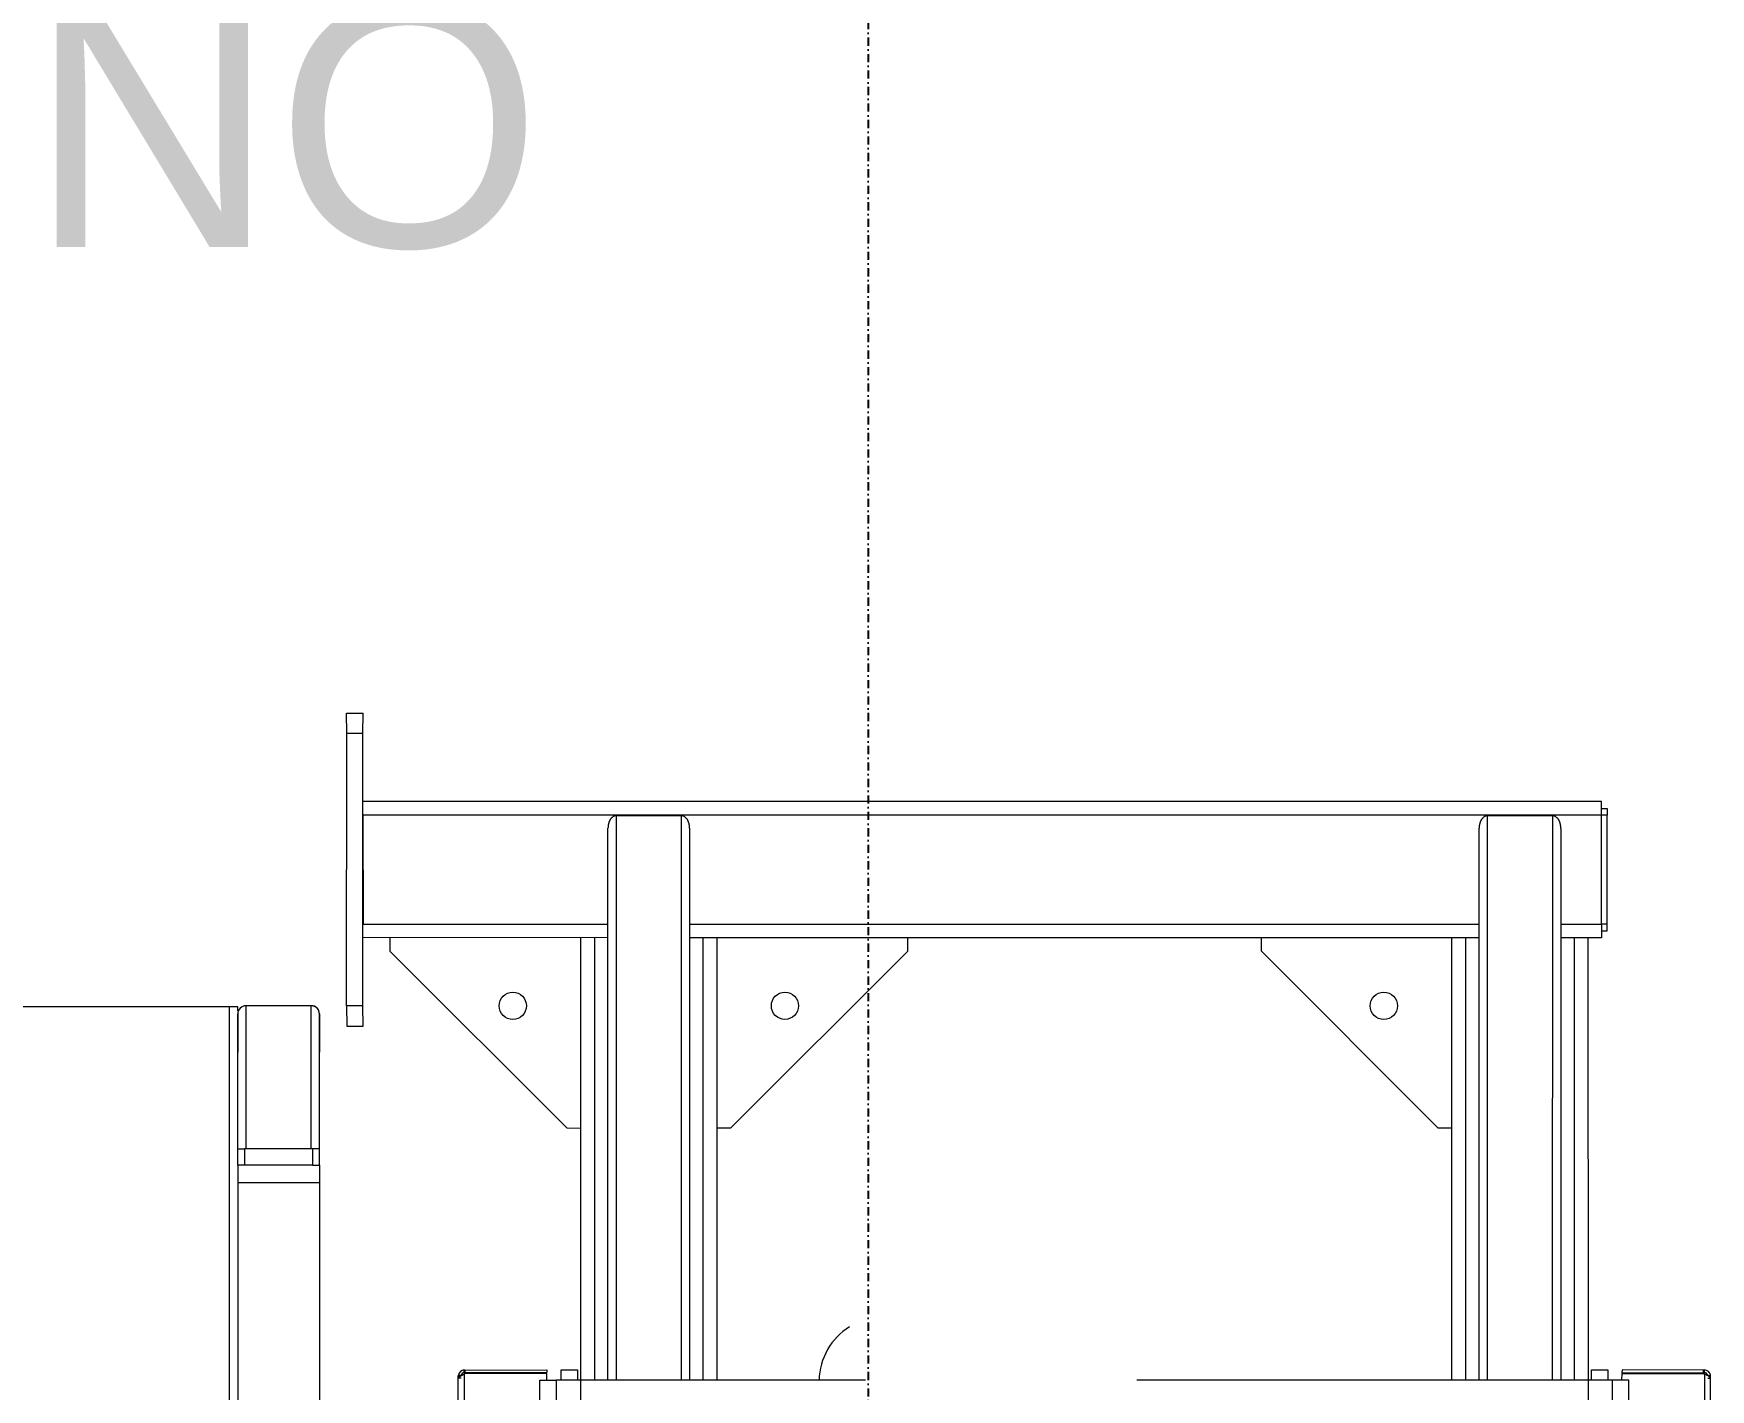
# Model space of a CAD drawing. Header units: millimetres. Extents: x 2179 to 48742, y 3478 to 161002.
# Drawn here: x 34457 to 35689, y 149852 to 150848 of the extents above; entities that cross this region are included whole.
import ezdxf

# ---------------------------------------------------------------- set-up
doc = ezdxf.new("R2010")
doc.units = ezdxf.units.MM
doc.linetypes.add('1_Čerchovaná 6_0mm', pattern=[12, 6, -3, 0, -3])
doc.layers.add('0-1', color=7, linetype='Continuous', lineweight=9)
for name, color, linetype, lineweight, true_color in [('2966-1_navrh dispozice stroju-HK_02_dwg-1', 7, 'Continuous', 9, 0x919191), ('G-ANNO-TEXT-2', 9, 'Continuous', 9, 0x808080), ('S-GRID-1', 9, '1_Čerchovaná 6_0mm', 25, 0x808080)]:
    doc.layers.add(name, color=color, linetype=linetype, lineweight=lineweight, true_color=true_color)
doc.styles.add('Arial_4', font='arial.ttf', dxfattribs={"height": 180})

# ---------------------------------------------------------------- blocks, each defined once
blk = doc.blocks.new('2966-1_navrh dispozice stroju-HK_02_dwg-876232-1NP _ stroje')
at = {"layer": '0-1'}
for p, q in [((-66843.9, 62591.6), (-66496.5, 62382.7)), ((-66527.4, 62331.3), (-66874.9, 62540.2)), ((-67113.4, 62006.8), (-66814.6, 62503.9)), ((-66811.1, 62490.2), (-66532.6, 62322.7)), ((-66443.9, 62477.1), (-66443.1, 62478.9)), ((-66442.1, 62476), (-66441.1, 62477.7)), ((-67173.7, 62043), (-66826.3, 61834.2)), ((-67094.5, 62018.8), (-66816, 61851.4)), ((-66857.2, 61782.8), (-67204.6, 61991.6)), ((-67140.9, 61941.7), (-66862.3, 61774.2)), ((-67357, 61873.2), (-67363.2, 61863)), ((-67205.2, 61737.6), (-67229.9, 61696.5)), ((-66915.7, 61692), (-66917, 61690.5)), ((-66914, 61691), (-66915.1, 61689.3)), ((-67090.7, 61675.8), (-67121.6, 61624.4)), ((-67144.7, 61638.3), (-67202.8, 61673.2))]:
    blk.add_line(p, q, dxfattribs=at)
at = {"layer": '0-1', "flags": 128}
for points in [[(-66763.9, 62578.5), (-66761.9, 62581.9), (-66766.1, 62584.5), (-66834.7, 62625.7), (-66836.8, 62622.3), (-66845.3, 62627.4), (-67314.2, 61847.5)], [(-66841.1, 62624.8), (-66839, 62628.3), (-66834.7, 62625.7)], [(-66783.7, 62555.3), (-66768.2, 62581), (-66836.8, 62622.3), (-67305.6, 61842.3), (-67237, 61801.1), (-67144.3, 61955.4)], [(-66499.6, 62377.6), (-66854.9, 62591.2), (-66879.7, 62550), (-66524.4, 62336.5)], [(-66766.1, 62584.5), (-66768.2, 62581), (-66759.6, 62575.9), (-66764.8, 62567.3), (-66769.9, 62558.8)], [(-66764.8, 62567.3), (-66486.2, 62399.9), (-66657, 62115.8)], [(-66491.4, 62391.3), (-66769.9, 62558.8), (-66775.1, 62550.2)], [(-66806, 62498.8), (-66811.1, 62490.2), (-66816.3, 62481.6)], [(-66537.8, 62314.2), (-66816.3, 62481.6), (-67094.5, 62018.8), (-67099.7, 62010.2)], [(-66447.2, 62475.5), (-66446.8, 62476.1), (-66448.6, 62477.1), (-66448.9, 62476.5), (-66479.8, 62425.2), (-66478.1, 62424.1), (-66447.2, 62475.5), (-66448.9, 62476.5)], [(-66473.4, 62421.3), (-66477.6, 62423.9), (-66446.8, 62475.2), (-66446, 62475.6), (-66271.3, 62370.6), (-66271.2, 62369.3), (-66299.4, 62322.6)], [(-66271.1, 62373.3), (-66270.1, 62375), (-66270.3, 62375.1), (-66271.9, 62376.1), (-66440.9, 62477.7), (-66442.5, 62478.6), (-66443.2, 62477.5)], [(-65748.4, 61977.4), (-65742.3, 61987.7), (-66470.8, 62425.6), (-66477, 62415.3)], [(-66148.2, 61312.3), (-66154.4, 61302), (-66882.9, 61739.9), (-66876.7, 61750.2), (-66148.2, 61312.3), (-66139, 61327.7), (-65757.7, 61962), (-65748.4, 61977.4), (-66477, 62415.3), (-66486.2, 62400), (-66214.5, 62236.6)], [(-66484.9, 62402), (-66491.4, 62405.9), (-66485.2, 62416.2), (-66478.8, 62412.3)], [(-66696.3, 62409.5), (-66701.5, 62400.9), (-66879.9, 62356.5), (-66888.4, 62361.6)], [(-67022.4, 62138.8), (-67013.8, 62133.6), (-66969.4, 61955.2), (-66974.5, 61946.7)], [(-66829.3, 61829.1), (-67184.7, 62042.6), (-67209.4, 62001.5), (-66854.1, 61787.9)], [(-66821.1, 61842.8), (-67099.7, 62010.2), (-67104.8, 62001.7)], [(-66759.7, 61945), (-66867.5, 61765.7), (-67146, 61933.1), (-67228.5, 61796)], [(-67135.7, 61950.2), (-67140.9, 61941.7), (-67146, 61933.1)], [(-67185.6, 61770.2), (-67191.8, 61759.9), (-67363.2, 61863), (-67376.1, 61870.7), (-67369.9, 61881)], [(-67191.8, 61759.9), (-67178.9, 61752.2), (-67172.7, 61762.5), (-67185.6, 61770.2), (-67357, 61873.2), (-67369.9, 61881)], [(-67026, 61861), (-67031.2, 61852.4), (-67209.6, 61807.9), (-67218.2, 61813.1)], [(-66874.9, 61753.2), (-66881.4, 61757.1), (-66875.2, 61767.4), (-66868.8, 61763.5)], [(-66595.8, 61602.3), (-66867.5, 61765.6), (-66876.7, 61750.2)], [(-66915.9, 61695.7), (-66916.3, 61695.1), (-66918, 61696.2), (-66917.6, 61696.8), (-66886.8, 61748.1), (-66885.1, 61747.1), (-66915.9, 61695.7), (-66917.6, 61696.8)], [(-67115.2, 61683.5), (-67205.2, 61737.6), (-67229.9, 61696.5), (-67139.9, 61642.4)], [(-67112.1, 61688.7), (-67197, 61739.7), (-67172.9, 61725.3)], [(-66880.4, 61744.2), (-66884.6, 61746.8), (-66915.5, 61695.5), (-66915.4, 61694.6), (-66740.8, 61589.6), (-66739.6, 61590.1), (-66711.5, 61636.9)], [(-67229.9, 61689.5), (-67232.3, 61690.9), (-67799, 60748.2), (-66605.6, 60030.8), (-66038.9, 60973.5)], [(-67143, 61637.3), (-67227.9, 61688.3), (-67203.9, 61673.8)], [(-67101.8, 61682.5), (-67112.1, 61688.7), (-67114.7, 61684.4), (-67104.4, 61678.2), (-67130.1, 61635.4)], [(-66743, 61588.2), (-66744.1, 61586.5), (-66744.3, 61586.6), (-66745.9, 61587.6), (-66914.9, 61689.1), (-66916.5, 61690.1), (-66915.8, 61691.3)], [(-67802.1, 60743), (-66608.7, 60025.6), (-66042, 60968.4), (-67235.4, 61685.8), (-67802.1, 60743)], [(-67114.7, 61684.4), (-67140.4, 61641.5), (-67130.1, 61635.4), (-67132.7, 61631.1), (-67143, 61637.3), (-67140.4, 61641.5)], [(-67104.4, 61678.2), (-67101.8, 61682.5), (-67090.7, 61675.8), (-66945, 61588.2), (-66933.8, 61581.5), (-66923.5, 61575.3), (-66926.1, 61571)], [(-67132.7, 61631.1), (-67121.6, 61624.4), (-66975.9, 61536.8), (-66964.7, 61530.1)]]:
    blk.add_lwpolyline(points, dxfattribs=at)
at = {"layer": '0-1'}
for centre in [(-66799.2, 62413), (-67025.9, 62035.9), (-67128.9, 61864.5)]:
    blk.add_circle(centre, 10, dxfattribs=at)
for centre, radius, start, end in [((-66444.8, 62474.8), 4.41, 67.2595, 148.9896), ((-66444.8, 62474.8), 2.41, 67.2595, 148.9896), ((-66444.8, 62474.8), 4.43, 59.0104, 67.2387), ((-66441.3, 62476.9), 0.882, 64.1285, 78.2536), ((-66752, 61955.8), 47.4, 180.8264, 237.7803), ((-67200.1, 61734.6), 6, 58.9896, 148.9896), ((-67200, 61734.5), 6, 58.9896, 148.9896), ((-67224.8, 61693.4), 6, 148.9896, 238.9896), ((-67224.8, 61693.4), 6, 148.9896, 238.9896), ((-66914.2, 61693.9), 4.41, 148.9896, 230.7198), ((-66914.2, 61693.9), 4.43, 230.7406, 238.9689), ((-66914.2, 61693.9), 2.41, 148.9896, 230.7198), ((-66914.4, 61689.9), 0.882, 219.7257, 233.8508)]:
    blk.add_arc(centre, radius, start, end, dxfattribs=at)
for points, knots in [([(-66843.9, 62591.6), (-66844.1, 62591.7), (-66844.4, 62591.9), (-66844.9, 62592.1), (-66845.3, 62592.3), (-66845.7, 62592.5), (-66846.1, 62592.6), (-66846.5, 62592.8), (-66846.9, 62592.9), (-66847.4, 62593.1), (-66847.9, 62593.2), (-66848.4, 62593.3), (-66848.9, 62593.4), (-66849.5, 62593.4), (-66850, 62593.4), (-66850.6, 62593.4), (-66851.2, 62593.4), (-66851.8, 62593.3), (-66852.4, 62593.1), (-66853, 62592.9), (-66853.6, 62592.5), (-66854.3, 62592), (-66854.7, 62591.5), (-66854.9, 62591.2)], [0, 0, 0, 0, 0.052212, 0.087275, 0.122724, 0.158713, 0.195399, 0.232939, 0.271486, 0.311193, 0.352199, 0.394631, 0.438589, 0.48414, 0.531296, 0.58001, 0.630158, 0.681533, 0.73386, 0.786822, 0.840106, 0.893466, 1, 1, 1, 1]), ([(-66879.7, 62550), (-66879.9, 62549.7), (-66880.1, 62549.1), (-66880.2, 62548.2), (-66880.2, 62547.6), (-66880.2, 62546.9), (-66880, 62546.3), (-66879.8, 62545.7), (-66879.6, 62545.2), (-66879.3, 62544.6), (-66879.1, 62544.2), (-66878.8, 62543.7), (-66878.4, 62543.3), (-66878.1, 62542.9), (-66877.8, 62542.5), (-66877.4, 62542.2), (-66877.1, 62541.8), (-66876.8, 62541.5), (-66876.4, 62541.2), (-66876.1, 62541), (-66875.6, 62540.6), (-66875.2, 62540.3), (-66874.9, 62540.2)], [0, 0, 0, 0, 0.106534, 0.159894, 0.213178, 0.26614, 0.318468, 0.369843, 0.419991, 0.468705, 0.515862, 0.561412, 0.605371, 0.647803, 0.688809, 0.728516, 0.767064, 0.804603, 0.841289, 0.877278, 0.912727, 1, 1, 1, 1]), ([(-66441.1, 62477.7), (-66441.3, 62477.8), (-66441.5, 62477.8), (-66441.9, 62477.7), (-66442.2, 62477.7), (-66442.5, 62477.5), (-66442.9, 62477.4), (-66443.2, 62477.2), (-66443.6, 62477.1), (-66444, 62476.8), (-66444.4, 62476.6), (-66444.8, 62476.4), (-66445.3, 62476), (-66445.7, 62475.7), (-66446, 62475.6)], [0, 0, 0, 0, 0.0917, 0.143299, 0.199902, 0.261596, 0.328321, 0.40007, 0.47647, 0.55688, 0.640784, 0.727803, 0.817213, 1, 1, 1, 1]), ([(-67173.7, 62043), (-67173.9, 62043.2), (-67174.2, 62043.3), (-67174.6, 62043.6), (-67175, 62043.7), (-67175.4, 62043.9), (-67175.8, 62044.1), (-67176.2, 62044.2), (-67176.7, 62044.4), (-67177.1, 62044.5), (-67177.6, 62044.6), (-67178.1, 62044.7), (-67178.6, 62044.8), (-67179.2, 62044.9), (-67179.7, 62044.9), (-67180.3, 62044.9), (-67180.9, 62044.8), (-67181.5, 62044.7), (-67182.2, 62044.6), (-67182.7, 62044.3), (-67183.3, 62044), (-67184, 62043.5), (-67184.4, 62043), (-67184.7, 62042.6)], [0, 0, 0, 0, 0.052212, 0.087275, 0.122724, 0.158713, 0.195399, 0.232939, 0.271486, 0.311193, 0.352199, 0.394631, 0.438589, 0.48414, 0.531296, 0.58001, 0.630158, 0.681533, 0.73386, 0.786822, 0.840106, 0.893466, 1, 1, 1, 1]), ([(-67209.4, 62001.5), (-67209.6, 62001.1), (-67209.8, 62000.5), (-67210, 61999.7), (-67210, 61999), (-67209.9, 61998.4), (-67209.8, 61997.8), (-67209.6, 61997.2), (-67209.3, 61996.6), (-67209.1, 61996.1), (-67208.8, 61995.6), (-67208.5, 61995.2), (-67208.2, 61994.7), (-67207.8, 61994.3), (-67207.5, 61994), (-67207.2, 61993.6), (-67206.8, 61993.3), (-67206.5, 61993), (-67206.2, 61992.7), (-67205.8, 61992.5), (-67205.3, 61992.1), (-67204.9, 61991.8), (-67204.6, 61991.6)], [0, 0, 0, 0, 0.106534, 0.159894, 0.213178, 0.26614, 0.318468, 0.369843, 0.419991, 0.468705, 0.515862, 0.561412, 0.605371, 0.647803, 0.688809, 0.728516, 0.767064, 0.804603, 0.841289, 0.877278, 0.912727, 1, 1, 1, 1]), ([(-66915.1, 61689.3), (-66915.2, 61689.4), (-66915.3, 61689.6), (-66915.4, 61690), (-66915.5, 61690.3), (-66915.6, 61690.6), (-66915.6, 61691), (-66915.6, 61691.4), (-66915.6, 61691.8), (-66915.6, 61692.2), (-66915.6, 61692.7), (-66915.6, 61693.1), (-66915.5, 61693.8), (-66915.5, 61694.3), (-66915.4, 61694.6)], [0, 0, 0, 0, 0.0917, 0.143299, 0.199902, 0.261596, 0.328321, 0.40007, 0.47647, 0.55688, 0.640784, 0.727803, 0.817213, 1, 1, 1, 1])]:
    blk.add_open_spline(points, degree=3, knots=knots, dxfattribs=at)

msp = doc.modelspace()

# ---------------------------------------------------------------- linework, layer by layer
at = {"layer": 'S-GRID-1'}
msp.add_line((35069.8, 158068.3), (35069.8, 120650.8), dxfattribs=at)

# ---------------------------------------------------------------- block references
at = {"layer": '2966-1_navrh dispozice stroju-HK_02_dwg-1', "rotation": 301.0103595051887}
msp.add_blockref('2966-1_navrh dispozice stroju-HK_02_dwg-876232-1NP _ stroje', (16370.5, 60726.8), dxfattribs=at)

# ---------------------------------------------------------------- texts
at = {"layer": 'G-ANNO-TEXT-2', "insert": (32469.1, 150870.8), "char_height": 180, "width": 3030.379, "attachment_point": 1, "style": 'Arial_4'}
msp.add_mtext('BUDE UPŘESNĚNO', dxfattribs=at)

doc.saveas('drawing.dxf')
